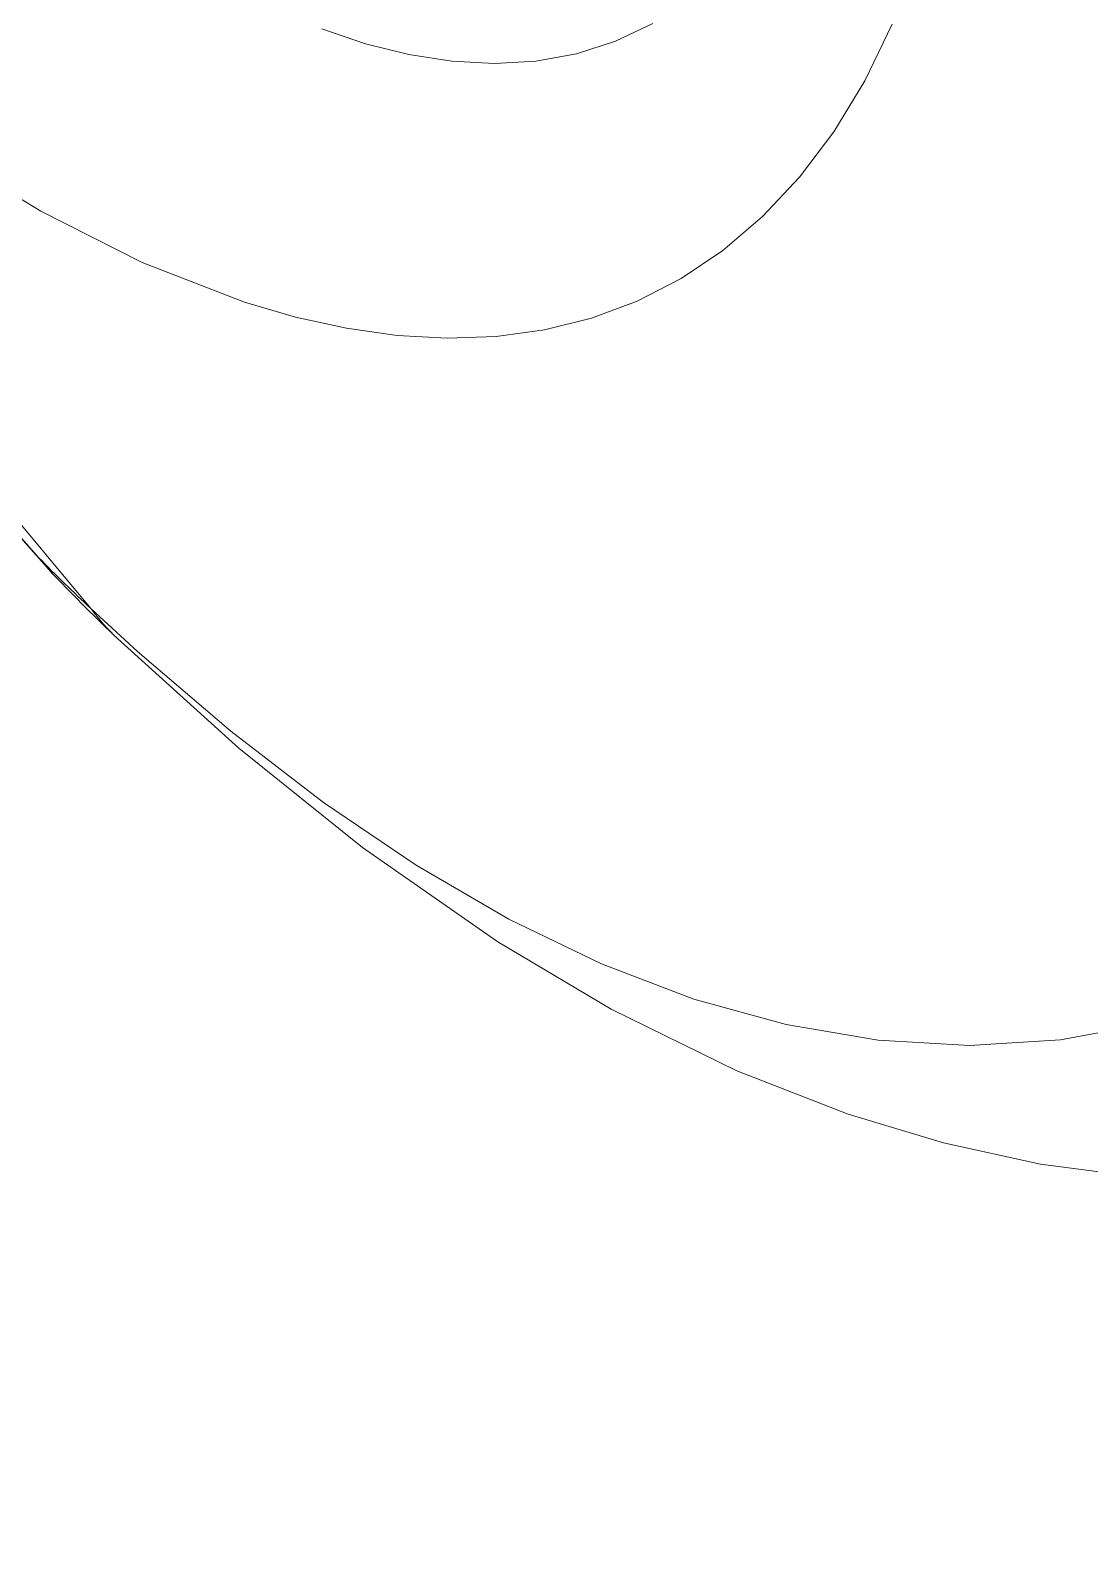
# Model space of a CAD drawing. Header units: metres. Extents: x 2999 to 3109, y 1752 to 1796.
# Drawn here: x 3008.44196 to 3008.44807, y 1761.35603 to 1761.36486 of the extents above; entities that cross this region are included whole.
import ezdxf

# ---------------------------------------------------------------- set-up
doc = ezdxf.new("R2010")
doc.units = ezdxf.units.M
doc.layers.add('PAREDES', color=7, linetype='Continuous')

msp = doc.modelspace()

# ---------------------------------------------------------------- linework, layer by layer
at = {"layer": 'PAREDES', "color": 253, "lineweight": 0}
msp.add_line((3008.441032400602, 1761.363060494769), (3008.442309980004, 1761.361527526008), dxfattribs=at)
for points in [[(3008.446932300006, 1761.364898100492), (3008.446773059161, 1761.364571451011), (3008.446594240487, 1761.364277125849), (3008.44639737421, 1761.364015769237), (3008.446184018832, 1761.363787611294), (3008.445955795971, 1761.363592616585), (3008.445714444777, 1761.363430609274), (3008.445461373525, 1761.363300857943), (3008.445198369236, 1761.363202749243), (3008.444926868464, 1761.363135137645), (3008.444648327355, 1761.363096854218), (3008.444364280406, 1761.363086636433), (3008.44407581371, 1761.36310280658), (3008.443784274566, 1761.363143945415), (3008.443490561864, 1761.363208218515), (3008.443195796526, 1761.363294096725), (3008.442606124525, 1761.363523642068), (3008.442020886902, 1761.363819582696), (3008.441444072999, 1761.364169736723), (3008.441159611936, 1761.364361588889)], [(3008.445551643682, 1761.364902232596), (3008.445335585573, 1761.364799009006), (3008.445110108088, 1761.364726624292), (3008.444876834982, 1761.364684089636), (3008.444637261576, 1761.364670189309), (3008.44439277435, 1761.364683457269), (3008.444144552993, 1761.364722294161), (3008.443894023162, 1761.364785187142), (3008.443642122925, 1761.364870254989)], [(3008.440723220427, 1761.363554381914), (3008.440924845008, 1761.363171479277), (3008.441226422697, 1761.362746765877), (3008.441740112928, 1761.362120019689), (3008.442098929202, 1761.361717831408)], [(3008.442010382113, 1761.361820371852), (3008.441681674381, 1761.362190017178), (3008.441275168998, 1761.362688156021), (3008.441099217061, 1761.362934469494), (3008.441032400602, 1761.363060494769)], [(3008.450394952113, 1761.360186185095), (3008.449921107087, 1761.359820593025), (3008.449432219727, 1761.359524314307), (3008.448931078303, 1761.359296300217), (3008.448420283885, 1761.359135345322), (3008.447901934711, 1761.359039703847), (3008.447378050663, 1761.359007723619), (3008.446850312055, 1761.359037587598), (3008.446319833258, 1761.359127203959), (3008.445787665528, 1761.359274746435), (3008.445254535799, 1761.359478395846), (3008.444720733494, 1761.359736285143), (3008.444186637287, 1761.360046820989), (3008.443651977208, 1761.360408424223), (3008.443116533364, 1761.360819836194), (3008.44257938279, 1761.361279687271), (3008.442309980004, 1761.361527526008)], [(3008.442464111582, 1761.361353488062), (3008.443163652114, 1761.3607220948), (3008.443876668553, 1761.360148388152), (3008.444657047543, 1761.359604129653), (3008.445310141297, 1761.359216863068), (3008.44603635058, 1761.3588601594), (3008.446678157312, 1761.35860998312), (3008.447226888775, 1761.358444746381), (3008.44778805075, 1761.358322471135), (3008.448359207708, 1761.358247207716), (3008.448871156971, 1761.358222512875), (3008.449397772177, 1761.358240581359), (3008.449925050931, 1761.358304257552), (3008.450448450569, 1761.358414594057), (3008.450964222888, 1761.358572074789), (3008.451447196478, 1761.358766453009), (3008.451916334668, 1761.359002460029), (3008.452368890433, 1761.359278432985), (3008.452802863345, 1761.35959257784)]]:
    msp.add_lwpolyline(points, dxfattribs=at)
for centre, radius, start, end in [((3009.676827079062, 1762.285709528957), 1.466147559632665, 210.8146830557488, 229.0535089544584), ((2890.800908319564, 1662.770187747473), 153.508512631862, 39.95148548770695, 40.01526449184303), ((2900.617963891043, 1670.98857066539), 140.7010131401963, 39.9529715888732, 40.02233896083693), ((3008.447599730612, 1761.367238744788), 0.007784629113338464, 224.1100742214736, 227.1940758139837), ((3008.443065513964, 1761.362641141697), 0.001336737398204401, 217.878565220619, 223.6979978105277), ((3008.449782066529, 1761.369055478353), 0.01062412289146387, 223.6824757781674, 226.4649262262806), ((3008.443393414409, 1761.362331792298), 0.00134927680870347, 216.5874026936585, 226.4543355913429)]:
    msp.add_arc(centre, radius, start, end, dxfattribs=at)
for centre, major_axis, ratio, start_param, end_param in [((3011.830666244882, 1764.088775767936), (3.262736375842771, 2.73136916975431), 0.5783642864339333, 3.047316074371338, 3.235869169235229), ((3008.435032697189, 1761.37018631937), (0.005025472991637615, -0.006030334384156242), 0.8089340818482185, 4.205712230032077e-06, 2.229350805282593)]:
    msp.add_ellipse(centre, major_axis=major_axis, ratio=ratio, start_param=start_param, end_param=end_param, dxfattribs=at)

doc.saveas('drawing.dxf')
